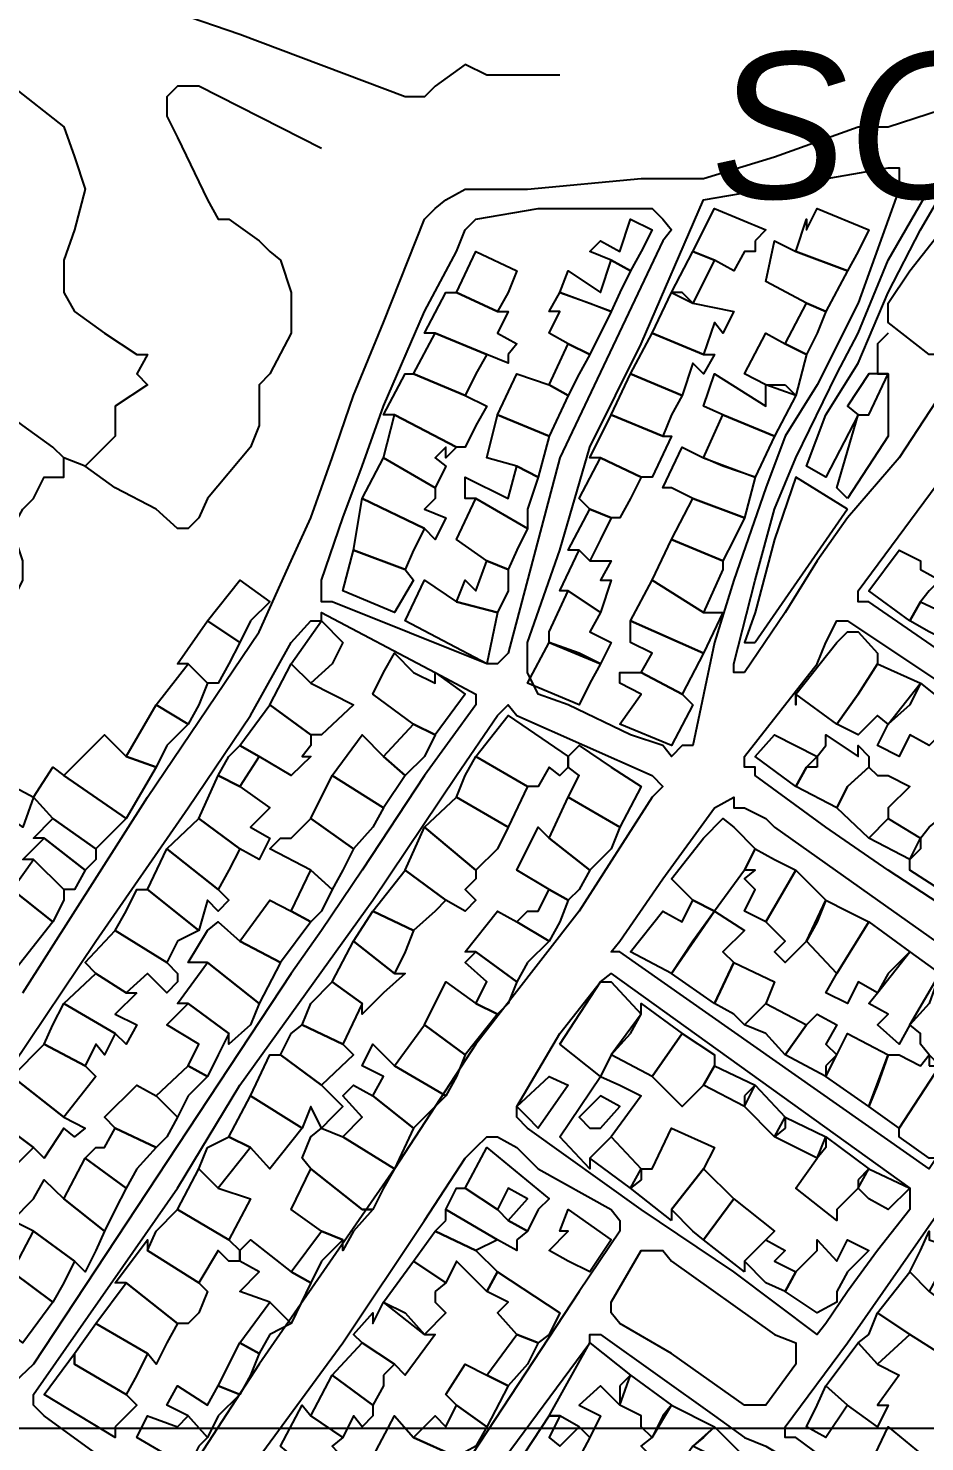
# Model space of a CAD drawing. Header units: millimetres. Extents: x -3588 to 75209, y -3737 to 38254.
# Drawn here: x 28055 to 28172.9, y 5155.3 to 5341 of the extents above; entities that cross this region are included whole.
import ezdxf

# ---------------------------------------------------------------- set-up
doc = ezdxf.new("R2010")
doc.units = ezdxf.units.MM
doc.layers.add('P', color=253, linetype='Continuous')
doc.layers.add('T', color=7, linetype='Continuous')

msp = doc.modelspace()

# ---------------------------------------------------------------- linework, layer by layer
msp.add_lwpolyline([(27993.054, 5972.044), (29582.265, 5972.044), (29582.265, 5157.048), (27993.054, 5157.048)], close=True)
at = {"layer": 'P', "color": 254}
for points in [[(28124.891, 5334.828), (28122.059, 5334.828), (28115.289, 5334.828), (28112.472, 5336.237), (28108.519, 5333.42), (28107.111, 5331.996), (28104.567, 5331.996), (28082.834, 5340.19), (28074.64, 5343.006)], [(28043.592, 5337.645), (28047.545, 5334.828), (28051.498, 5333.42), (28052.907, 5333.42), (28059.676, 5328.059), (28061.084, 5324.106), (28062.509, 5319.865), (28061.084, 5314.504), (28059.676, 5310.551), (28059.676, 5306.31), (28061.084, 5303.781), (28065.037, 5300.949), (28069.278, 5298.132), (28070.687, 5298.132), (28069.278, 5295.587), (28070.687, 5294.179), (28066.462, 5291.346), (28066.462, 5288.818), (28066.462, 5287.409), (28062.509, 5283.456)], [(28054.315, 5214.288), (28070.687, 5239.974), (28085.362, 5261.707), (28089.603, 5271.022), (28092.148, 5276.671), (28094.964, 5284.577), (28097.781, 5292.771), (28101.734, 5302.357), (28107.111, 5315.912), (28108.519, 5317.32), (28109.928, 5318.457), (28112.472, 5319.865), (28120.65, 5319.865), (28135.614, 5321.273), (28140.975, 5321.273), (28143.808, 5321.273), (28153.122, 5324.106), (28164.132, 5328.059), (28168.085, 5328.059), (28180.216, 5331.996), (28196.588, 5336.237), (28203.357, 5338.781), (28204.782, 5338.781)], [(28093.556, 5325.226), (28077.456, 5333.42), (28076.048, 5333.42), (28074.64, 5333.42), (28073.231, 5331.996), (28073.231, 5329.467), (28074.64, 5326.634), (28078.593, 5318.457), (28080.001, 5315.912), (28081.409, 5315.912), (28085.362, 5313.095), (28086.786, 5311.671), (28088.195, 5310.551), (28089.603, 5306.31), (28089.603, 5303.781), (28089.603, 5300.949), (28086.786, 5295.587), (28085.362, 5294.179), (28085.362, 5291.346), (28085.362, 5288.818), (28084.242, 5285.985), (28078.593, 5279.215), (28077.456, 5276.671), (28076.048, 5275.263), (28074.64, 5275.263), (28071.823, 5277.807), (28066.462, 5280.624), (28062.509, 5283.456)], [(28162.708, 5279.215), (28161.3, 5280.624), (28164.132, 5290.226), (28165.541, 5290.226), (28168.085, 5295.587), (28165.541, 5295.587), (28162.708, 5291.346), (28164.132, 5290.226), (28159.891, 5282.032), (28157.347, 5283.456), (28159.891, 5290.226), (28164.132, 5296.996), (28168.085, 5306.31), (28172.31, 5314.504), (28176.263, 5321.273), (28177.672, 5324.106), (28179.08, 5325.226), (28195.18, 5329.467), (28197.996, 5329.467), (28196.588, 5328.059)], [(28138.43, 5246.76), (28134.205, 5248.168), (28126.012, 5252.121), (28122.059, 5253.529), (28120.65, 5256.346), (28120.65, 5260.299), (28124.891, 5272.446), (28128.844, 5285.985), (28135.614, 5299.54), (28143.808, 5318.457), (28151.986, 5319.865), (28168.085, 5322.682), (28169.494, 5322.682), (28169.494, 5321.273), (28169.494, 5319.865), (28164.132, 5304.901), (28158.755, 5294.179), (28154.53, 5287.409), (28151.986, 5280.624), (28147.761, 5268.493), (28145.216, 5260.299), (28142.383, 5246.76), (28140.975, 5246.76), (28139.567, 5245.336), (28138.43, 5246.76)], [(28185.865, 5310.551), (28184.457, 5309.142), (28179.08, 5302.357), (28176.263, 5298.132), (28176.263, 5299.54), (28176.263, 5298.132), (28173.447, 5298.132), (28168.085, 5302.357), (28168.085, 5304.901), (28170.902, 5309.142), (28176.263, 5315.912), (28174.855, 5315.912), (28179.08, 5319.865), (28179.08, 5318.457), (28179.08, 5319.865), (28181.624, 5319.865), (28183.033, 5322.682), (28188.41, 5324.106), (28188.41, 5318.457), (28186.986, 5315.912), (28186.986, 5314.504), (28186.986, 5313.095), (28185.865, 5310.551)], [(28149.169, 5256.346), (28147.761, 5256.346), (28147.761, 5257.482), (28150.577, 5268.493), (28153.122, 5277.807), (28155.938, 5284.577), (28161.3, 5295.587), (28164.132, 5300.949), (28168.085, 5310.551), (28173.447, 5319.865)], [(28177.672, 5296.996), (28169.494, 5284.577), (28162.708, 5276.671), (28158.755, 5271.022), (28154.53, 5264.252), (28149.169, 5256.346)]]:
    msp.add_lwpolyline(points, dxfattribs=at)
at = {"layer": 'P'}
for points in [[(28096.373, 5276.671), (28098.917, 5283.456), (28101.734, 5291.346), (28107.111, 5303.781), (28111.336, 5311.671), (28112.472, 5314.504), (28113.881, 5315.912), (28122.059, 5317.32), (28128.844, 5317.32), (28135.614, 5317.32), (28137.022, 5317.32), (28138.43, 5315.912), (28139.567, 5314.504), (28138.43, 5313.095), (28124.891, 5284.577), (28118.106, 5258.891), (28116.697, 5257.482), (28115.289, 5257.482), (28094.964, 5265.66), (28093.556, 5265.66), (28093.556, 5267.085), (28093.556, 5268.493), (28096.373, 5276.671)], [(28150.577, 5313.095), (28150.577, 5311.671), (28149.169, 5311.671), (28147.761, 5309.142), (28145.216, 5310.551), (28142.383, 5311.671), (28145.216, 5317.32), (28151.986, 5314.504), (28150.577, 5313.095)], [(28164.132, 5311.671), (28162.708, 5309.142), (28155.938, 5311.671), (28157.347, 5315.912), (28157.347, 5314.504), (28158.755, 5317.32), (28165.541, 5314.504), (28164.132, 5311.671)], [(28135.614, 5311.671), (28134.205, 5309.142), (28131.661, 5310.551), (28128.844, 5311.671), (28130.253, 5313.095), (28132.797, 5311.671), (28134.205, 5315.912), (28137.022, 5314.504), (28135.614, 5311.671)], [(28118.106, 5306.31), (28116.697, 5303.781), (28111.336, 5306.31), (28113.881, 5311.671), (28119.242, 5309.142), (28118.106, 5306.31)], [(28140.975, 5306.31), (28139.567, 5306.31), (28142.383, 5311.671), (28145.216, 5310.551), (28142.383, 5304.901), (28140.975, 5306.31)], [(28155.938, 5311.671), (28162.708, 5309.142), (28159.891, 5303.781), (28157.347, 5304.901), (28151.986, 5307.734), (28153.122, 5313.095), (28155.938, 5311.671)], [(28132.797, 5306.31), (28131.661, 5303.781), (28124.891, 5306.31), (28126.012, 5309.142), (28130.253, 5306.31), (28131.661, 5310.551), (28134.205, 5309.142), (28132.797, 5306.31)], [(28118.106, 5298.132), (28118.106, 5296.996), (28115.289, 5298.132), (28108.519, 5300.949), (28107.111, 5300.949), (28109.928, 5306.31), (28111.336, 5306.31), (28116.697, 5303.781), (28118.106, 5303.781), (28116.697, 5300.949), (28119.242, 5299.54), (28118.106, 5298.132)], [(28128.844, 5304.901), (28131.661, 5303.781), (28128.844, 5298.132), (28126.012, 5299.54), (28123.483, 5300.949), (28124.891, 5303.781), (28123.483, 5303.781), (28124.891, 5306.31), (28128.844, 5304.901)], [(28142.383, 5304.901), (28147.761, 5303.781), (28146.336, 5300.949), (28145.216, 5302.357), (28143.808, 5298.132), (28137.022, 5300.949), (28139.567, 5306.31), (28142.383, 5304.901)], [(28158.755, 5300.949), (28157.347, 5298.132), (28154.53, 5299.54), (28157.347, 5304.901), (28159.891, 5303.781), (28158.755, 5300.949)], [(28113.881, 5295.587), (28112.472, 5292.771), (28105.687, 5295.587), (28108.519, 5300.949), (28115.289, 5298.132), (28113.881, 5295.587)], [(28143.808, 5298.132), (28145.216, 5298.132), (28143.808, 5295.587), (28142.383, 5296.996), (28140.975, 5292.771), (28134.205, 5295.587), (28137.022, 5300.949), (28143.808, 5298.132)], [(28154.53, 5299.54), (28157.347, 5298.132), (28155.938, 5292.771), (28151.986, 5294.179), (28149.169, 5295.587), (28151.986, 5300.949), (28154.53, 5299.54)], [(28168.085, 5300.949), (28166.661, 5299.54), (28166.661, 5295.587), (28168.085, 5295.587), (28168.085, 5287.409), (28162.708, 5279.215)], [(28127.436, 5295.587), (28126.012, 5292.771), (28123.483, 5294.179), (28126.012, 5299.54), (28128.844, 5298.132), (28127.436, 5295.587)], [(28113.881, 5288.818), (28112.472, 5285.985), (28111.336, 5285.985), (28103.158, 5290.226), (28101.734, 5290.226), (28104.567, 5295.587), (28105.687, 5295.587), (28112.472, 5292.771), (28115.289, 5291.346), (28113.881, 5288.818)], [(28123.483, 5294.179), (28126.012, 5292.771), (28123.483, 5287.409), (28116.697, 5290.226), (28119.242, 5295.587), (28123.483, 5294.179)], [(28139.567, 5290.226), (28138.43, 5287.409), (28131.661, 5290.226), (28134.205, 5295.587), (28140.975, 5292.771), (28139.567, 5290.226)], [(28154.53, 5294.179), (28155.938, 5292.771), (28153.122, 5287.409), (28146.336, 5290.226), (28143.808, 5291.346), (28145.216, 5295.587), (28151.986, 5291.346), (28151.986, 5294.179), (28154.53, 5294.179)], [(28059.676, 5284.577), (28058.268, 5285.985), (28054.315, 5288.818), (28048.954, 5292.771), (28044.713, 5292.771), (28040.76, 5292.771)], [(28111.336, 5285.985), (28109.928, 5284.577), (28109.928, 5285.985), (28108.519, 5284.577), (28109.928, 5283.456), (28108.519, 5280.624), (28101.734, 5284.577), (28103.158, 5290.226), (28111.336, 5285.985)], [(28123.483, 5287.409), (28122.059, 5282.032), (28119.242, 5283.456), (28115.289, 5284.577), (28116.697, 5290.226), (28123.483, 5287.409)], [(28138.43, 5287.409), (28139.567, 5287.409), (28137.022, 5282.032), (28135.614, 5282.032), (28130.253, 5284.577), (28128.844, 5284.577), (28131.661, 5290.226), (28138.43, 5287.409)], [(28146.336, 5283.456), (28143.808, 5284.577), (28146.336, 5290.226), (28153.122, 5287.409), (28150.577, 5282.032), (28146.336, 5283.456)], [(28143.808, 5284.577), (28150.577, 5282.032), (28149.169, 5276.671), (28142.383, 5279.215), (28139.567, 5280.624), (28138.43, 5280.624), (28140.975, 5285.985), (28143.808, 5284.577)], [(28204.782, 5238.566), (28165.541, 5265.66), (28164.132, 5265.66), (28164.132, 5267.085), (28176.263, 5283.456), (28177.672, 5284.577), (28179.08, 5285.985), (28180.216, 5284.577), (28181.624, 5283.456), (28196.588, 5273.854), (28218.321, 5258.891), (28218.321, 5256.346), (28206.19, 5238.566), (28204.782, 5238.566)], [(28001.535, 5263.132), (28006.896, 5258.891), (28012.257, 5258.891), (28016.482, 5258.891), (28017.618, 5258.891), (28025.812, 5257.482), (28028.629, 5257.482), (28032.582, 5257.482), (28035.399, 5256.346), (28037.943, 5256.346), (28039.351, 5256.346), (28042.184, 5257.482), (28044.713, 5260.299), (28048.954, 5263.132), (28052.907, 5265.66), (28054.315, 5268.493), (28054.315, 5271.022), (28052.907, 5275.263), (28054.315, 5277.807), (28055.723, 5279.215), (28057.132, 5282.032), (28059.676, 5282.032), (28059.676, 5283.456), (28059.676, 5284.577)], [(28062.509, 5283.456), (28059.676, 5284.577)], [(28108.519, 5279.215), (28107.111, 5277.807), (28109.928, 5276.671), (28108.519, 5273.854), (28107.111, 5275.263), (28098.917, 5279.215), (28101.734, 5284.577), (28108.519, 5280.624), (28108.519, 5279.215)], [(28134.205, 5279.215), (28132.797, 5276.671), (28131.661, 5276.671), (28128.844, 5277.807), (28127.436, 5279.215), (28130.253, 5284.577), (28135.614, 5282.032), (28134.205, 5279.215)], [(28120.65, 5277.807), (28120.65, 5275.263), (28113.881, 5279.215), (28112.472, 5279.215), (28112.472, 5282.032), (28118.106, 5279.215), (28119.242, 5283.456), (28122.059, 5282.032), (28120.65, 5277.807)], [(28162.708, 5277.807), (28155.938, 5282.032), (28153.122, 5273.854), (28150.577, 5264.252), (28149.169, 5260.299), (28150.577, 5260.299)], [(28105.687, 5272.446), (28104.567, 5269.901), (28097.781, 5272.446), (28098.917, 5279.215), (28107.111, 5275.263), (28105.687, 5272.446)], [(28119.242, 5272.446), (28118.106, 5269.901), (28115.289, 5271.022), (28111.336, 5273.854), (28113.881, 5279.215), (28120.65, 5275.263), (28119.242, 5272.446)], [(28147.761, 5273.854), (28146.336, 5271.022), (28139.567, 5273.854), (28142.383, 5279.215), (28149.169, 5276.671), (28147.761, 5273.854)], [(28130.253, 5273.854), (28128.844, 5271.022), (28127.436, 5272.446), (28126.012, 5272.446), (28128.844, 5277.807), (28131.661, 5276.671), (28130.253, 5273.854)], [(28162.708, 5277.807), (28150.577, 5260.299)], [(28139.567, 5273.854), (28146.336, 5271.022), (28146.336, 5269.901), (28143.808, 5264.252), (28137.022, 5268.493), (28139.567, 5273.854)], [(28104.567, 5269.901), (28105.687, 5268.493), (28103.158, 5264.252), (28096.373, 5267.085), (28097.781, 5272.446), (28104.567, 5269.901)], [(28118.106, 5267.085), (28116.697, 5264.252), (28111.336, 5265.66), (28112.472, 5268.493), (28113.881, 5267.085), (28115.289, 5271.022), (28118.106, 5269.901), (28118.106, 5267.085)], [(28128.844, 5271.022), (28131.661, 5271.022), (28130.253, 5268.493), (28131.661, 5268.493), (28130.253, 5264.252), (28126.012, 5267.085), (28124.891, 5267.085), (28127.436, 5272.446), (28128.844, 5271.022)], [(28173.447, 5267.085), (28172.31, 5265.66), (28170.902, 5263.132), (28165.541, 5267.085), (28169.494, 5272.446), (28172.31, 5271.022), (28172.31, 5269.901), (28174.855, 5268.493), (28173.447, 5267.085)], [(28084.242, 5263.132), (28082.834, 5260.299), (28078.593, 5263.132), (28082.834, 5268.493), (28086.786, 5265.66), (28084.242, 5263.132)], [(28111.336, 5265.66), (28116.697, 5264.252), (28115.289, 5257.482), (28104.567, 5263.132), (28107.111, 5268.493), (28111.336, 5265.66)], [(28127.436, 5258.891), (28123.483, 5260.299), (28123.483, 5261.707), (28126.012, 5267.085), (28130.253, 5264.252), (28128.844, 5261.707), (28131.661, 5260.299), (28130.253, 5257.482), (28127.436, 5258.891)], [(28143.808, 5264.252), (28146.336, 5264.252), (28143.808, 5258.891), (28134.205, 5263.132), (28137.022, 5268.493), (28143.808, 5264.252)], [(28173.447, 5261.707), (28170.902, 5263.132), (28172.31, 5265.66), (28177.672, 5263.132), (28176.263, 5260.299), (28173.447, 5261.707)], [(28052.907, 5204.686), (28063.917, 5221.058), (28076.048, 5238.566), (28084.242, 5250.697), (28089.603, 5260.299), (28092.148, 5263.132), (28093.556, 5263.132), (28093.556, 5264.252), (28108.519, 5256.346), (28113.881, 5253.529), (28113.881, 5252.121), (28107.111, 5242.807), (28098.917, 5230.372), (28093.556, 5222.482), (28089.603, 5216.833), (28055.723, 5165.461), (28051.498, 5161.508)], [(28081.409, 5257.482), (28080.001, 5254.938), (28078.593, 5254.938), (28076.048, 5257.482), (28074.64, 5257.482), (28078.593, 5263.132), (28082.834, 5260.299), (28081.409, 5257.482)], [(28094.964, 5257.482), (28092.148, 5254.938), (28089.603, 5257.482), (28093.556, 5263.132), (28096.373, 5260.299), (28094.964, 5257.482)], [(28143.808, 5258.891), (28140.975, 5253.529), (28135.614, 5256.346), (28137.022, 5258.891), (28134.205, 5260.299), (28134.205, 5263.132), (28143.808, 5258.891)], [(28159.891, 5260.299), (28161.3, 5263.132), (28162.708, 5263.132), (28203.357, 5236.021), (28203.357, 5234.613), (28200.541, 5230.372), (28196.588, 5223.603), (28192.635, 5216.833), (28191.227, 5215.697), (28189.818, 5215.697), (28180.216, 5222.482), (28168.085, 5230.372), (28159.891, 5236.021), (28150.577, 5242.807), (28150.577, 5243.927), (28149.169, 5243.927), (28149.169, 5245.336), (28158.755, 5257.482), (28159.891, 5260.299)], [(28164.132, 5253.529), (28161.3, 5249.577), (28155.938, 5253.529), (28155.938, 5252.121), (28155.938, 5253.529), (28161.3, 5260.299), (28162.708, 5261.707), (28164.132, 5261.707), (28166.661, 5258.891), (28166.661, 5257.482), (28164.132, 5253.529)], [(28128.844, 5254.938), (28127.436, 5252.121), (28120.65, 5254.938), (28123.483, 5260.299), (28130.253, 5257.482), (28128.844, 5254.938)], [(28105.687, 5256.346), (28108.519, 5254.938), (28108.519, 5256.346), (28112.472, 5253.529), (28108.519, 5248.168), (28105.687, 5249.577), (28100.326, 5253.529), (28101.734, 5256.346), (28103.158, 5258.891), (28105.687, 5256.346)], [(28077.456, 5252.121), (28076.048, 5249.577), (28071.823, 5252.121), (28076.048, 5257.482), (28078.593, 5254.938), (28077.456, 5252.121)], [(28092.148, 5254.938), (28097.781, 5252.121), (28093.556, 5248.168), (28092.148, 5248.168), (28086.786, 5252.121), (28089.603, 5257.482), (28092.148, 5254.938)], [(28135.614, 5256.346), (28140.975, 5253.529), (28142.383, 5252.121), (28139.567, 5246.76), (28132.797, 5249.577), (28135.614, 5253.529), (28132.797, 5254.938), (28132.797, 5256.346), (28135.614, 5256.346)], [(28170.902, 5252.121), (28168.085, 5249.577), (28166.661, 5250.697), (28164.132, 5248.168), (28161.3, 5249.577), (28164.132, 5253.529), (28166.661, 5257.482), (28172.31, 5254.938), (28170.902, 5252.121)], [(28176.263, 5249.577), (28174.855, 5248.168), (28173.447, 5246.76), (28170.902, 5248.168), (28169.494, 5245.336), (28166.661, 5246.76), (28168.085, 5249.577), (28172.31, 5254.938), (28177.672, 5250.697), (28176.263, 5249.577)], [(28073.231, 5147.953), (28071.823, 5147.953), (28066.462, 5151.906), (28057.132, 5158.675), (28055.723, 5160.084), (28055.723, 5161.508), (28074.64, 5188.602), (28082.834, 5202.158), (28100.326, 5226.435), (28111.336, 5242.807), (28116.697, 5250.697), (28118.106, 5252.121), (28119.242, 5250.697), (28137.022, 5242.807), (28138.43, 5241.383), (28137.022, 5239.974), (28127.436, 5225.011), (28113.881, 5207.519), (28103.158, 5191.147), (28085.362, 5165.461), (28077.456, 5153.314), (28074.64, 5147.953), (28073.231, 5147.953)], [(28073.231, 5246.76), (28071.823, 5243.927), (28067.87, 5245.336), (28071.823, 5252.121), (28076.048, 5249.577), (28073.231, 5246.76)], [(28092.148, 5246.76), (28091.011, 5245.336), (28092.148, 5245.336), (28089.603, 5242.807), (28085.362, 5245.336), (28082.834, 5246.76), (28086.786, 5252.121), (28092.148, 5248.168), (28092.148, 5246.76)], [(28126.012, 5243.927), (28124.891, 5242.807), (28123.483, 5243.927), (28122.059, 5241.383), (28120.65, 5241.383), (28113.881, 5245.336), (28118.106, 5250.697), (28126.012, 5245.336), (28126.012, 5243.927)], [(28107.111, 5245.336), (28104.567, 5242.807), (28101.734, 5245.336), (28105.687, 5249.577), (28108.519, 5248.168), (28107.111, 5245.336)], [(28067.87, 5245.336), (28071.823, 5243.927), (28067.87, 5237.158), (28059.676, 5242.807), (28065.037, 5248.168), (28067.87, 5245.336)], [(28081.409, 5245.336), (28082.834, 5246.76), (28085.362, 5245.336), (28082.834, 5241.383), (28080.001, 5242.807), (28081.409, 5245.336)], [(28101.734, 5245.336), (28104.567, 5242.807), (28101.734, 5238.566), (28094.964, 5242.807), (28098.917, 5248.168), (28101.734, 5245.336)], [(28131.661, 5243.927), (28135.614, 5241.383), (28132.797, 5236.021), (28126.012, 5239.974), (28127.436, 5242.807), (28126.012, 5243.927), (28126.012, 5245.336), (28127.436, 5246.76), (28131.661, 5243.927)], [(28158.755, 5243.927), (28157.347, 5243.927), (28155.938, 5241.383), (28150.577, 5245.336), (28153.122, 5248.168), (28158.755, 5245.336), (28158.755, 5243.927)], [(28165.541, 5245.336), (28165.541, 5243.927), (28162.708, 5241.383), (28161.3, 5238.566), (28155.938, 5241.383), (28157.347, 5243.927), (28158.755, 5245.336), (28159.891, 5246.76), (28159.891, 5248.168), (28164.132, 5245.336), (28164.132, 5246.76), (28165.541, 5245.336)], [(28112.472, 5242.807), (28113.881, 5245.336), (28120.65, 5241.383), (28118.106, 5236.021), (28111.336, 5239.974), (28112.472, 5242.807)], [(28055.723, 5239.974), (28054.315, 5236.021), (28048.954, 5239.974), (28050.362, 5242.807), (28055.723, 5239.974)], [(28059.676, 5242.807), (28067.87, 5237.158), (28063.917, 5233.205), (28058.268, 5237.158), (28055.723, 5239.974), (28058.268, 5243.927), (28059.676, 5242.807)], [(28082.834, 5241.383), (28086.786, 5238.566), (28084.242, 5236.021), (28086.786, 5234.613), (28085.362, 5231.796), (28082.834, 5233.205), (28077.456, 5237.158), (28080.001, 5242.807), (28082.834, 5241.383)], [(28100.326, 5236.021), (28097.781, 5233.205), (28092.148, 5237.158), (28094.964, 5242.807), (28101.734, 5238.566), (28100.326, 5236.021)], [(28168.085, 5242.807), (28170.902, 5241.383), (28168.085, 5238.566), (28168.085, 5237.158), (28165.541, 5234.613), (28161.3, 5238.566), (28162.708, 5241.383), (28165.541, 5243.927), (28166.661, 5242.807), (28168.085, 5242.807)], [(28116.697, 5233.205), (28113.881, 5230.372), (28107.111, 5236.021), (28111.336, 5239.974), (28118.106, 5236.021), (28116.697, 5233.205)], [(28131.661, 5233.205), (28128.844, 5230.372), (28123.483, 5234.613), (28126.012, 5239.974), (28132.797, 5236.021), (28131.661, 5233.205)], [(28151.986, 5237.158), (28153.122, 5236.021), (28166.661, 5226.435), (28176.263, 5219.65), (28185.865, 5212.88), (28186.986, 5212.88), (28186.986, 5211.472), (28186.986, 5210.047), (28184.457, 5207.519), (28173.447, 5191.147), (28132.797, 5219.65), (28131.661, 5219.65), (28132.797, 5221.058), (28138.43, 5229.252), (28145.216, 5238.566), (28147.761, 5239.974), (28147.761, 5238.566), (28149.169, 5238.566), (28151.986, 5237.158)], [(28063.917, 5231.796), (28062.509, 5230.372), (28057.132, 5234.613), (28055.723, 5234.613), (28058.268, 5237.158), (28063.917, 5233.205), (28063.917, 5231.796)], [(28081.409, 5230.372), (28080.001, 5227.844), (28073.231, 5233.205), (28077.456, 5237.158), (28082.834, 5233.205), (28081.409, 5230.372)], [(28096.373, 5230.372), (28094.964, 5227.844), (28092.148, 5230.372), (28086.786, 5233.205), (28088.195, 5234.613), (28089.603, 5234.613), (28092.148, 5237.158), (28097.781, 5233.205), (28096.373, 5230.372)], [(28113.881, 5229.252), (28112.472, 5227.844), (28113.881, 5226.435), (28112.472, 5225.011), (28109.928, 5226.435), (28104.567, 5230.372), (28107.111, 5236.021), (28113.881, 5230.372), (28113.881, 5229.252)], [(28127.436, 5227.844), (28126.012, 5226.435), (28123.483, 5227.844), (28119.242, 5230.372), (28122.059, 5236.021), (28123.483, 5234.613), (28128.844, 5230.372), (28127.436, 5227.844)], [(28147.761, 5236.021), (28150.577, 5233.205), (28149.169, 5230.372), (28145.216, 5225.011), (28142.383, 5226.435), (28139.567, 5229.252), (28143.808, 5234.613), (28146.336, 5237.158), (28147.761, 5236.021)], [(28172.31, 5233.205), (28170.902, 5231.796), (28165.541, 5234.613), (28168.085, 5237.158), (28172.31, 5234.613), (28172.31, 5233.205)], [(28174.855, 5227.844), (28170.902, 5230.372), (28170.902, 5231.796), (28172.31, 5234.613), (28173.447, 5236.021), (28174.855, 5237.158), (28179.08, 5233.205), (28177.672, 5231.796), (28176.263, 5227.844), (28174.855, 5227.844)], [(28055.723, 5233.205), (28057.132, 5234.613), (28062.509, 5230.372), (28061.084, 5227.844), (28059.676, 5227.844), (28055.723, 5231.796), (28054.315, 5231.796), (28055.723, 5233.205)], [(28047.545, 5230.372), (28052.907, 5227.844), (28058.268, 5223.603), (28052.907, 5216.833), (28044.713, 5222.482), (28047.545, 5226.435), (28044.713, 5227.844), (28043.592, 5223.603), (28039.351, 5226.435), (28042.184, 5230.372), (28043.592, 5233.205), (28047.545, 5230.372)], [(28059.676, 5226.435), (28058.268, 5223.603), (28052.907, 5227.844), (28055.723, 5231.796), (28059.676, 5227.844), (28059.676, 5226.435)], [(28080.001, 5227.844), (28081.409, 5226.435), (28080.001, 5225.011), (28078.593, 5226.435), (28077.456, 5222.482), (28070.687, 5227.844), (28073.231, 5233.205), (28080.001, 5227.844)], [(28153.122, 5231.796), (28155.938, 5230.372), (28151.986, 5223.603), (28149.169, 5225.011), (28150.577, 5227.844), (28149.169, 5229.252), (28150.577, 5230.372), (28149.169, 5230.372), (28150.577, 5233.205), (28153.122, 5231.796)], [(28093.556, 5225.011), (28092.148, 5223.603), (28089.603, 5225.011), (28092.148, 5230.372), (28094.964, 5227.844), (28093.556, 5225.011)], [(28108.519, 5225.011), (28105.687, 5222.482), (28100.326, 5225.011), (28104.567, 5230.372), (28109.928, 5226.435), (28108.519, 5225.011)], [(28158.755, 5223.603), (28157.347, 5221.058), (28154.53, 5218.241), (28153.122, 5219.65), (28154.53, 5221.058), (28151.986, 5223.603), (28155.938, 5230.372), (28159.891, 5226.435), (28158.755, 5223.603)], [(28074.64, 5221.058), (28073.231, 5218.241), (28066.462, 5222.482), (28067.87, 5225.011), (28069.278, 5227.844), (28070.687, 5227.844), (28077.456, 5222.482), (28074.64, 5221.058)], [(28089.603, 5225.011), (28092.148, 5223.603), (28088.195, 5218.241), (28082.834, 5221.058), (28086.786, 5226.435), (28089.603, 5225.011)], [(28124.891, 5223.603), (28123.483, 5221.058), (28119.242, 5223.603), (28120.65, 5225.011), (28122.059, 5225.011), (28123.483, 5227.844), (28126.012, 5226.435), (28124.891, 5223.603)], [(28142.383, 5221.058), (28139.567, 5216.833), (28134.205, 5219.65), (28138.43, 5225.011), (28140.975, 5223.603), (28142.383, 5226.435), (28145.216, 5225.011), (28142.383, 5221.058)], [(28162.708, 5225.011), (28165.541, 5223.603), (28161.3, 5216.833), (28157.347, 5221.058), (28159.891, 5226.435), (28162.708, 5225.011)], [(28104.567, 5219.65), (28103.158, 5216.833), (28097.781, 5221.058), (28100.326, 5225.011), (28105.687, 5222.482), (28104.567, 5219.65)], [(28120.65, 5218.241), (28119.242, 5215.697), (28113.881, 5219.65), (28112.472, 5219.65), (28116.697, 5225.011), (28119.242, 5223.603), (28123.483, 5221.058), (28120.65, 5218.241)], [(28145.216, 5212.88), (28139.567, 5216.833), (28145.216, 5225.011), (28149.169, 5222.482), (28146.336, 5219.65), (28147.761, 5218.241), (28145.216, 5212.88)], [(28074.64, 5215.697), (28073.231, 5214.288), (28070.687, 5216.833), (28067.87, 5214.288), (28063.917, 5216.833), (28062.509, 5218.241), (28066.462, 5222.482), (28073.231, 5218.241), (28074.64, 5216.833), (28074.64, 5215.697)], [(28082.834, 5221.058), (28088.195, 5218.241), (28085.362, 5212.88), (28078.593, 5218.241), (28076.048, 5218.241), (28078.593, 5222.482), (28080.001, 5223.603), (28082.834, 5221.058)], [(28168.085, 5216.833), (28166.661, 5214.288), (28164.132, 5215.697), (28162.708, 5212.88), (28159.891, 5214.288), (28161.3, 5216.833), (28165.541, 5223.603), (28170.902, 5219.65), (28168.085, 5216.833)], [(28103.158, 5216.833), (28104.567, 5216.833), (28101.734, 5214.288), (28098.917, 5211.472), (28098.917, 5212.88), (28094.964, 5215.697), (28097.781, 5221.058), (28103.158, 5216.833)], [(28118.106, 5212.88), (28116.697, 5211.472), (28113.881, 5212.88), (28115.289, 5215.697), (28112.472, 5218.241), (28113.881, 5219.65), (28119.242, 5215.697), (28118.106, 5212.88)], [(28173.447, 5212.88), (28170.902, 5210.047), (28169.494, 5207.519), (28166.661, 5210.047), (28168.085, 5211.472), (28165.541, 5212.88), (28166.661, 5214.288), (28170.902, 5219.65), (28174.855, 5216.833), (28173.447, 5212.88)], [(28069.278, 5214.288), (28066.462, 5211.472), (28069.278, 5210.047), (28067.87, 5207.519), (28066.462, 5208.927), (28059.676, 5212.88), (28063.917, 5216.833), (28067.87, 5214.288), (28069.278, 5214.288)], [(28084.242, 5210.047), (28081.409, 5207.519), (28081.409, 5208.927), (28076.048, 5212.88), (28074.64, 5212.88), (28078.593, 5218.241), (28085.362, 5212.88), (28084.242, 5210.047)], [(28166.661, 5180.409), (28162.708, 5175.047), (28159.891, 5170.822), (28158.755, 5169.398), (28147.761, 5177.592), (28135.614, 5185.786), (28120.65, 5196.508), (28119.242, 5197.917), (28119.242, 5199.325), (28124.891, 5208.927), (28130.253, 5215.697), (28131.661, 5216.833), (28170.902, 5188.602), (28170.902, 5185.786), (28166.661, 5180.409)], [(28147.761, 5211.472), (28145.216, 5212.88), (28147.761, 5218.241), (28153.122, 5215.697), (28151.986, 5212.88), (28149.169, 5210.047), (28147.761, 5211.472)], [(28177.672, 5208.927), (28174.855, 5204.686), (28173.447, 5206.11), (28172.31, 5207.519), (28172.31, 5208.927), (28170.902, 5210.047), (28174.855, 5216.833), (28180.216, 5212.88), (28177.672, 5208.927)], [(28092.148, 5212.88), (28094.964, 5215.697), (28098.917, 5212.88), (28096.373, 5207.519), (28091.011, 5210.047), (28092.148, 5212.88)], [(28113.881, 5212.88), (28116.697, 5211.472), (28112.472, 5206.11), (28107.111, 5210.047), (28109.928, 5215.697), (28113.881, 5212.88)], [(28124.891, 5207.519), (28130.253, 5215.697), (28131.661, 5215.697), (28135.614, 5211.472), (28131.661, 5206.11), (28130.253, 5203.278), (28124.891, 5207.519)], [(28058.268, 5210.047), (28059.676, 5212.88), (28066.462, 5208.927), (28065.037, 5206.11), (28063.917, 5207.519), (28062.509, 5204.686), (28057.132, 5207.519), (28058.268, 5210.047)], [(28080.001, 5206.11), (28078.593, 5203.278), (28076.048, 5204.686), (28077.456, 5207.519), (28073.231, 5210.047), (28076.048, 5212.88), (28081.409, 5208.927), (28080.001, 5206.11)], [(28134.205, 5208.927), (28135.614, 5211.472), (28135.614, 5212.88), (28140.975, 5208.927), (28137.022, 5203.278), (28131.661, 5206.11), (28134.205, 5208.927)], [(28151.986, 5208.927), (28149.169, 5210.047), (28151.986, 5212.88), (28157.347, 5210.047), (28154.53, 5206.11), (28151.986, 5208.927)], [(28159.891, 5204.686), (28159.891, 5203.278), (28154.53, 5206.11), (28157.347, 5210.047), (28158.755, 5211.472), (28161.3, 5210.047), (28159.891, 5207.519), (28161.3, 5206.11), (28159.891, 5204.686)], [(28089.603, 5208.927), (28091.011, 5210.047), (28096.373, 5207.519), (28097.781, 5206.11), (28093.556, 5202.158), (28088.195, 5206.11), (28089.603, 5208.927)], [(28111.336, 5203.278), (28109.928, 5200.733), (28103.158, 5204.686), (28107.111, 5210.047), (28112.472, 5206.11), (28111.336, 5203.278)], [(28062.509, 5204.686), (28063.917, 5203.278), (28059.676, 5197.917), (28052.907, 5203.278), (28057.132, 5207.519), (28062.509, 5204.686)], [(28103.158, 5204.686), (28109.928, 5200.733), (28105.687, 5196.508), (28100.326, 5200.733), (28101.734, 5203.278), (28098.917, 5204.686), (28100.326, 5207.519), (28103.158, 5204.686)], [(28142.383, 5200.733), (28140.975, 5199.325), (28137.022, 5203.278), (28140.975, 5208.927), (28145.216, 5206.11), (28145.216, 5204.686), (28143.808, 5202.158), (28142.383, 5200.733)], [(28172.31, 5143.712), (28155.938, 5155.859), (28154.53, 5155.859), (28154.53, 5157.267), (28162.708, 5168.278), (28177.672, 5189.723), (28189.818, 5208.927), (28191.227, 5208.927), (28192.635, 5208.927), (28197.996, 5204.686), (28207.31, 5197.917), (28208.735, 5196.508), (28208.735, 5195.372), (28206.19, 5189.723), (28196.588, 5176.184), (28189.818, 5166.869), (28174.855, 5146.545), (28173.447, 5143.712), (28172.31, 5143.712)], [(28166.661, 5202.158), (28165.541, 5199.325), (28159.891, 5203.278), (28161.3, 5206.11), (28162.708, 5208.927), (28168.085, 5206.11), (28166.661, 5202.158)], [(28094.964, 5197.917), (28093.556, 5196.508), (28092.148, 5199.325), (28091.011, 5196.508), (28084.242, 5200.733), (28086.786, 5206.11), (28088.195, 5206.11), (28093.556, 5202.158), (28096.373, 5199.325), (28094.964, 5197.917)], [(28173.447, 5204.686), (28174.855, 5204.686), (28169.494, 5196.508), (28165.541, 5199.325), (28168.085, 5206.11), (28169.494, 5206.11), (28172.31, 5204.686), (28173.447, 5206.11), (28173.447, 5204.686)], [(28076.048, 5200.733), (28074.64, 5197.917), (28071.823, 5200.733), (28076.048, 5204.686), (28078.593, 5203.278), (28076.048, 5200.733)], [(28149.169, 5200.733), (28149.169, 5199.325), (28143.808, 5202.158), (28145.216, 5204.686), (28150.577, 5202.158), (28149.169, 5200.733)], [(28174.855, 5192.555), (28173.447, 5192.555), (28169.494, 5195.372), (28169.494, 5196.508), (28174.855, 5204.686), (28180.216, 5200.733), (28174.855, 5192.555)], [(28059.676, 5197.917), (28062.509, 5196.508), (28061.084, 5195.372), (28059.676, 5196.508), (28057.132, 5192.555), (28055.723, 5193.964), (28050.362, 5197.917), (28052.907, 5203.278), (28059.676, 5197.917)], [(28073.231, 5195.372), (28071.823, 5193.964), (28066.462, 5196.508), (28065.037, 5197.917), (28069.278, 5202.158), (28071.823, 5200.733), (28074.64, 5197.917), (28073.231, 5195.372)], [(28100.326, 5200.733), (28105.687, 5196.508), (28103.158, 5191.147), (28096.373, 5195.372), (28098.917, 5197.917), (28096.373, 5200.733), (28097.781, 5202.158), (28100.326, 5200.733)], [(28120.65, 5197.917), (28119.242, 5199.325), (28123.483, 5203.278), (28126.012, 5202.158), (28122.059, 5196.508), (28120.65, 5197.917)], [(28132.797, 5202.158), (28135.614, 5200.733), (28131.661, 5195.372), (28128.844, 5192.555), (28128.844, 5191.147), (28124.891, 5195.372), (28130.253, 5203.278), (28132.797, 5202.158)], [(28154.53, 5196.508), (28153.122, 5195.372), (28149.169, 5199.325), (28150.577, 5202.158), (28154.53, 5197.917), (28154.53, 5196.508)], [(28091.011, 5196.508), (28086.786, 5191.147), (28084.242, 5193.964), (28081.409, 5195.372), (28084.242, 5200.733), (28091.011, 5196.508)], [(28128.844, 5196.508), (28130.253, 5196.508), (28132.797, 5199.325), (28130.253, 5200.733), (28127.436, 5197.917), (28128.844, 5196.508)], [(28048.954, 5195.372), (28050.362, 5197.917), (28055.723, 5193.964), (28051.498, 5189.723), (28046.137, 5192.555), (28048.954, 5195.372)], [(28069.278, 5191.147), (28067.87, 5188.602), (28062.509, 5192.555), (28063.917, 5193.964), (28065.037, 5193.964), (28066.462, 5196.508), (28071.823, 5193.964), (28069.278, 5191.147)], [(28101.734, 5188.602), (28100.326, 5185.786), (28098.917, 5185.786), (28092.148, 5191.147), (28091.011, 5192.555), (28092.148, 5195.372), (28093.556, 5196.508), (28096.373, 5195.372), (28103.158, 5191.147), (28101.734, 5188.602)], [(28139.567, 5184.361), (28134.205, 5188.602), (28135.614, 5191.147), (28137.022, 5191.147), (28139.567, 5196.508), (28145.216, 5193.964), (28143.808, 5191.147), (28139.567, 5185.786), (28139.567, 5184.361)], [(28159.891, 5193.964), (28158.755, 5192.555), (28153.122, 5195.372), (28154.53, 5197.917), (28159.891, 5195.372), (28159.891, 5193.964)], [(28078.593, 5193.964), (28081.409, 5195.372), (28084.242, 5193.964), (28080.001, 5188.602), (28077.456, 5191.147), (28078.593, 5193.964)], [(28097.781, 5131.581), (28096.373, 5131.581), (28086.786, 5138.351), (28082.834, 5141.183), (28081.409, 5142.304), (28081.409, 5143.712), (28080.001, 5145.136), (28081.409, 5145.136), (28085.362, 5153.314), (28096.373, 5168.278), (28107.111, 5184.361), (28112.472, 5192.555), (28113.881, 5193.964), (28115.289, 5195.372), (28116.697, 5195.372), (28119.242, 5193.964), (28122.059, 5191.147), (28131.661, 5185.786), (28132.797, 5184.361), (28132.797, 5182.953), (28127.436, 5175.047), (28111.336, 5150.498), (28098.917, 5132.99), (28097.781, 5131.581)], [(28135.614, 5189.723), (28134.205, 5188.602), (28128.844, 5192.555), (28131.661, 5195.372), (28135.614, 5191.147), (28135.614, 5189.723)], [(28164.132, 5189.723), (28164.132, 5188.602), (28161.3, 5185.786), (28161.3, 5184.361), (28155.938, 5188.602), (28158.755, 5192.555), (28159.891, 5195.372), (28165.541, 5191.147), (28164.132, 5189.723)], [(28122.059, 5185.786), (28120.65, 5182.953), (28118.106, 5184.361), (28120.65, 5187.194), (28118.106, 5188.602), (28116.697, 5185.786), (28112.472, 5188.602), (28115.289, 5193.964), (28123.483, 5187.194), (28122.059, 5185.786)], [(28066.462, 5185.786), (28065.037, 5182.953), (28059.676, 5187.194), (28062.509, 5192.555), (28067.87, 5188.602), (28066.462, 5185.786)], [(28080.001, 5188.602), (28084.242, 5187.194), (28081.409, 5181.833), (28074.64, 5185.786), (28077.456, 5191.147), (28080.001, 5188.602)], [(28097.781, 5182.953), (28096.373, 5180.409), (28096.373, 5181.833), (28093.556, 5182.953), (28089.603, 5185.786), (28092.148, 5191.147), (28098.917, 5185.786), (28100.326, 5185.786), (28097.781, 5182.953)], [(28142.383, 5182.953), (28139.567, 5185.786), (28143.808, 5191.147), (28147.761, 5187.194), (28143.808, 5181.833), (28142.383, 5182.953)], [(28165.541, 5187.194), (28164.132, 5188.602), (28165.541, 5191.147), (28170.902, 5188.602), (28168.085, 5185.786), (28165.541, 5187.194)], [(28063.917, 5180.409), (28062.509, 5177.592), (28061.084, 5179), (28055.723, 5182.953), (28052.907, 5184.361), (28055.723, 5187.194), (28057.132, 5189.723), (28059.676, 5187.194), (28065.037, 5182.953), (28063.917, 5180.409)], [(28119.242, 5181.833), (28119.242, 5180.409), (28116.697, 5181.833), (28109.928, 5185.786), (28111.336, 5188.602), (28112.472, 5188.602), (28116.697, 5185.786), (28118.106, 5184.361), (28120.65, 5182.953), (28119.242, 5181.833)], [(28149.169, 5177.592), (28143.808, 5181.833), (28147.761, 5187.194), (28153.122, 5182.953), (28151.986, 5181.833), (28149.169, 5179), (28149.169, 5177.592)], [(28071.823, 5182.953), (28074.64, 5185.786), (28081.409, 5181.833), (28082.834, 5180.409), (28082.834, 5179), (28081.409, 5179), (28080.001, 5180.409), (28077.456, 5176.184), (28070.687, 5180.409), (28071.823, 5182.953)], [(28109.928, 5184.361), (28109.928, 5185.786), (28116.697, 5181.833), (28113.881, 5180.409), (28108.519, 5182.953), (28109.928, 5184.361)], [(28126.012, 5179), (28123.483, 5180.409), (28126.012, 5182.953), (28124.891, 5182.953), (28126.012, 5185.786), (28131.661, 5181.833), (28128.844, 5177.592), (28126.012, 5179)], [(28059.676, 5176.184), (28058.268, 5173.639), (28052.907, 5177.592), (28055.723, 5182.953), (28061.084, 5179), (28059.676, 5176.184)], [(28077.456, 5172.231), (28076.048, 5170.822), (28074.64, 5170.822), (28067.87, 5176.184), (28066.462, 5176.184), (28070.687, 5181.833), (28070.687, 5180.409), (28077.456, 5176.184), (28078.593, 5175.047), (28077.456, 5172.231)], [(28089.603, 5177.592), (28092.148, 5176.184), (28089.603, 5170.822), (28086.786, 5173.639), (28082.834, 5175.047), (28085.362, 5177.592), (28082.834, 5179), (28082.834, 5180.409), (28084.242, 5181.833), (28089.603, 5177.592)], [(28093.556, 5179), (28092.148, 5176.184), (28089.603, 5177.592), (28093.556, 5182.953), (28096.373, 5181.833), (28093.556, 5179)], [(28113.881, 5180.409), (28116.697, 5177.592), (28115.289, 5175.047), (28111.336, 5179), (28109.928, 5176.184), (28105.687, 5179), (28108.519, 5182.953), (28113.881, 5180.409)], [(28151.986, 5176.184), (28149.169, 5179), (28151.986, 5181.833), (28154.53, 5180.409), (28153.122, 5179), (28155.938, 5177.592), (28154.53, 5175.047), (28151.986, 5176.184)], [(28162.708, 5177.592), (28161.3, 5175.047), (28161.3, 5173.639), (28158.755, 5172.231), (28154.53, 5175.047), (28155.938, 5177.592), (28158.755, 5180.409), (28158.755, 5181.833), (28161.3, 5179), (28162.708, 5181.833), (28165.541, 5180.409), (28162.708, 5177.592)], [(28174.855, 5177.592), (28173.447, 5175.047), (28170.902, 5177.592), (28172.31, 5180.409), (28173.447, 5182.953), (28173.447, 5181.833), (28177.672, 5180.409), (28174.855, 5177.592)], [(28150.577, 5160.084), (28149.169, 5160.084), (28139.567, 5166.869), (28132.797, 5170.822), (28131.661, 5172.231), (28131.661, 5173.639), (28135.614, 5180.409), (28137.022, 5180.409), (28138.43, 5180.409), (28139.567, 5179), (28153.122, 5169.398), (28155.938, 5168.278), (28155.938, 5166.869), (28155.938, 5165.461), (28151.986, 5160.084), (28150.577, 5160.084)], [(28052.907, 5177.592), (28058.268, 5173.639), (28054.315, 5168.278), (28047.545, 5173.639), (28047.545, 5175.047), (28050.362, 5173.639), (28051.498, 5176.184), (28048.954, 5177.592), (28050.362, 5179), (28052.907, 5177.592)], [(28108.519, 5175.047), (28108.519, 5173.639), (28109.928, 5172.231), (28107.111, 5169.398), (28101.734, 5173.639), (28105.687, 5179), (28109.928, 5176.184), (28108.519, 5175.047)], [(28073.231, 5168.278), (28071.823, 5165.461), (28070.687, 5166.869), (28063.917, 5170.822), (28067.87, 5176.184), (28074.64, 5170.822), (28073.231, 5168.278)], [(28123.483, 5169.398), (28122.059, 5168.278), (28119.242, 5169.398), (28116.697, 5172.231), (28118.106, 5173.639), (28115.289, 5175.047), (28116.697, 5177.592), (28124.891, 5172.231), (28123.483, 5169.398)], [(28173.447, 5175.047), (28179.08, 5170.822), (28174.855, 5166.869), (28170.902, 5169.398), (28166.661, 5172.231), (28170.902, 5177.592), (28173.447, 5175.047)], [(28086.786, 5169.398), (28085.362, 5166.869), (28082.834, 5168.278), (28086.786, 5173.639), (28089.603, 5170.822), (28086.786, 5169.398)], [(28104.567, 5172.231), (28107.111, 5169.398), (28108.519, 5169.398), (28104.567, 5164.037), (28103.158, 5165.461), (28098.917, 5168.278), (28097.781, 5169.398), (28100.326, 5172.231), (28100.326, 5170.822), (28101.734, 5173.639), (28104.567, 5172.231)], [(28165.541, 5169.398), (28166.661, 5172.231), (28170.902, 5169.398), (28166.661, 5165.461), (28164.132, 5168.278), (28165.541, 5169.398)], [(28069.278, 5164.037), (28067.87, 5161.508), (28061.084, 5165.461), (28061.084, 5166.869), (28063.917, 5170.822), (28070.687, 5166.869), (28069.278, 5164.037)], [(28120.65, 5165.461), (28118.106, 5162.628), (28115.289, 5164.037), (28119.242, 5169.398), (28122.059, 5168.278), (28120.65, 5165.461)], [(28149.169, 5155.859), (28151.986, 5154.723), (28165.541, 5146.545), (28170.902, 5142.304), (28170.902, 5141.183), (28170.902, 5139.759), (28159.891, 5123.387), (28158.755, 5121.979), (28157.347, 5123.387), (28140.975, 5132.99), (28132.797, 5139.759), (28118.106, 5150.498), (28116.697, 5151.906), (28128.844, 5168.278), (28128.844, 5169.398), (28130.253, 5169.398), (28145.216, 5158.675), (28149.169, 5155.859)], [(28066.462, 5157.267), (28066.462, 5155.859), (28057.132, 5161.508), (28061.084, 5166.869), (28061.084, 5165.461), (28067.87, 5161.508), (28069.278, 5160.084), (28066.462, 5157.267)], [(28084.242, 5164.037), (28082.834, 5161.508), (28080.001, 5162.628), (28082.834, 5168.278), (28085.362, 5166.869), (28084.242, 5164.037)], [(28101.734, 5164.037), (28101.734, 5162.628), (28100.326, 5160.084), (28094.964, 5164.037), (28098.917, 5168.278), (28103.158, 5165.461), (28101.734, 5164.037)], [(28132.797, 5162.628), (28132.797, 5160.084), (28130.253, 5162.628), (28127.436, 5160.084), (28130.253, 5158.675), (28128.844, 5155.859), (28127.436, 5157.267), (28124.891, 5158.675), (28123.483, 5158.675), (28128.844, 5168.278), (28134.205, 5164.037), (28132.797, 5162.628)], [(28166.661, 5165.461), (28169.494, 5164.037), (28166.661, 5160.084), (28168.085, 5160.084), (28166.661, 5157.267), (28162.708, 5160.084), (28159.891, 5162.628), (28164.132, 5168.278), (28166.661, 5165.461)], [(28115.289, 5164.037), (28118.106, 5162.628), (28115.289, 5157.267), (28111.336, 5160.084), (28109.928, 5161.508), (28112.472, 5165.461), (28115.289, 5164.037)], [(28100.326, 5158.675), (28098.917, 5157.267), (28097.781, 5158.675), (28096.373, 5155.859), (28092.148, 5158.675), (28094.964, 5164.037), (28100.326, 5160.084), (28100.326, 5158.675)], [(28138.43, 5158.675), (28137.022, 5155.859), (28135.614, 5157.267), (28135.614, 5158.675), (28132.797, 5160.084), (28134.205, 5164.037), (28139.567, 5160.084), (28138.43, 5158.675)], [(28080.001, 5158.675), (28078.593, 5155.859), (28076.048, 5158.675), (28073.231, 5160.084), (28074.64, 5162.628), (28078.593, 5160.084), (28080.001, 5162.628), (28082.834, 5161.508), (28080.001, 5158.675)], [(28158.755, 5160.084), (28159.891, 5162.628), (28162.708, 5160.084), (28159.891, 5155.859), (28157.347, 5157.267), (28158.755, 5160.084)], [(28097.781, 5149.073), (28096.373, 5147.953), (28088.195, 5154.723), (28091.011, 5160.084), (28092.148, 5158.675), (28096.373, 5155.859), (28094.964, 5154.723), (28098.917, 5150.498), (28097.781, 5149.073)], [(28113.881, 5154.723), (28111.336, 5153.314), (28105.687, 5155.859), (28108.519, 5158.675), (28109.928, 5157.267), (28111.336, 5160.084), (28115.289, 5157.267), (28113.881, 5154.723)], [(28143.808, 5155.859), (28142.383, 5154.723), (28138.43, 5149.073), (28137.022, 5150.498), (28138.43, 5151.906), (28135.614, 5154.723), (28137.022, 5155.859), (28139.567, 5160.084), (28145.216, 5157.267), (28143.808, 5155.859)], [(28077.456, 5154.723), (28076.048, 5151.906), (28069.278, 5155.859), (28070.687, 5158.675), (28074.64, 5157.267), (28076.048, 5158.675), (28078.593, 5155.859), (28077.456, 5154.723)], [(28109.928, 5150.498), (28108.519, 5147.953), (28105.687, 5149.073), (28104.567, 5150.498), (28100.326, 5153.314), (28103.158, 5158.675), (28105.687, 5155.859), (28111.336, 5153.314), (28112.472, 5151.906), (28109.928, 5150.498)], [(28120.65, 5149.073), (28118.106, 5150.498), (28123.483, 5158.675), (28124.891, 5158.675), (28123.483, 5155.859), (28124.891, 5154.723), (28127.436, 5157.267), (28128.844, 5155.859), (28126.012, 5150.498), (28123.483, 5147.953), (28120.65, 5149.073)], [(28147.761, 5150.498), (28146.336, 5147.953), (28143.808, 5149.073), (28145.216, 5153.314), (28142.383, 5154.723), (28145.216, 5157.267), (28149.169, 5153.314), (28147.761, 5150.498)], [(28174.855, 5149.073), (28173.447, 5146.545), (28165.541, 5151.906), (28168.085, 5157.267), (28176.263, 5150.498), (28174.855, 5149.073)]]:
    msp.add_lwpolyline(points, dxfattribs=at)

# ---------------------------------------------------------------- texts
at = {"layer": 'T', "color": 254, "insert": (28144.848, 5337.853), "char_height": 19.20446, "attachment_point": 1}
msp.add_mtext('{\\fArial|b0|i1|c0|p18;SOLFERINO}', dxfattribs=at)

doc.saveas('drawing.dxf')
